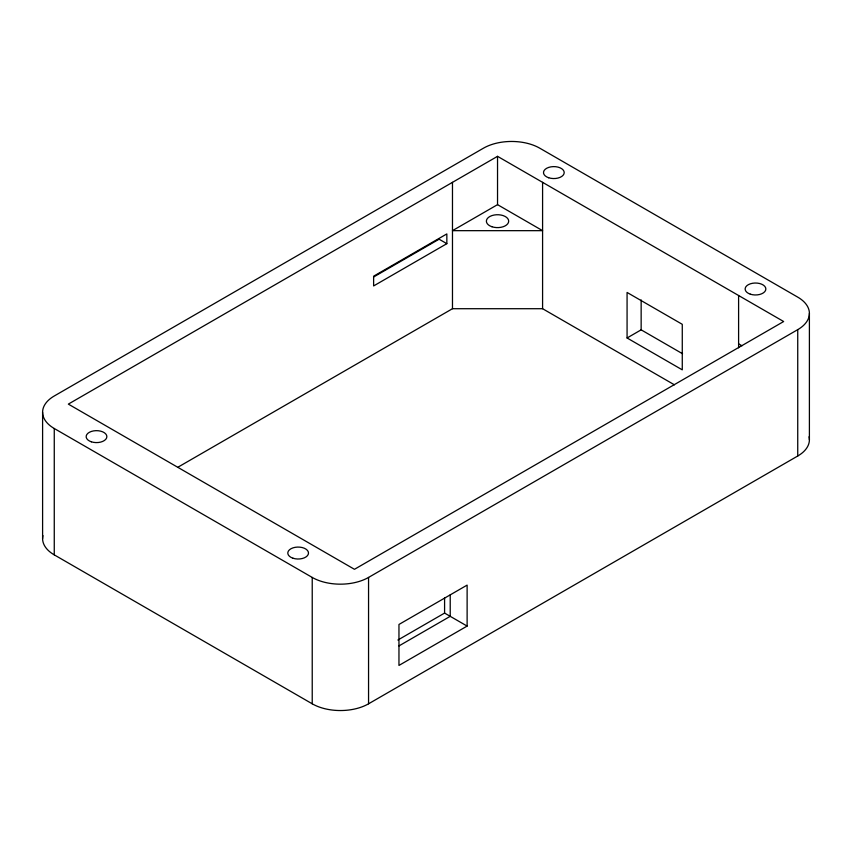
<?xml version="1.0" encoding="UTF-8"?>
<svg xmlns="http://www.w3.org/2000/svg" width="852" height="852" viewBox="0 0 852 852"><rect width="100%" height="100%" fill="white"/><g stroke="black" fill="none" stroke-linecap="round" stroke-linejoin="round"><path stroke-width="1.28" d="M497.536 156.331L68.341 404.114L354.464 569.306L783.659 321.523L497.536 156.331L497.536 204.65L452.476 230.668L542.586 230.668L497.536 204.65M373.879 276.847L439.099 239.199L446.842 243.672L446.842 233.917L373.623 276.186L373.623 285.942L446.842 243.672M178.196 467.056L452.476 308.712L542.586 308.712L674.411 384.816M627.072 337.978L682.271 369.843L682.271 324.314L627.072 292.449L627.072 337.978L641.151 329.841L682.558 353.75M54.262 428.503L312.226 577.432A39.831 22.993 0 0 0 368.554 577.432L797.738 329.649A39.831 22.993 0 0 0 797.738 297.135L539.774 148.195A39.831 22.993 0 0 0 483.446 148.195L54.262 395.988A39.831 22.993 0 0 0 54.262 428.503L54.262 554.865L312.226 703.805A39.831 22.993 0 0 0 368.554 703.805L797.738 456.012A39.831 22.993 0 0 0 809.059 436.757M397.884 640.033L444.584 613.078L467.12 626.082L467.12 585.111L398.96 624.463L398.96 665.433L467.12 626.082M398.96 645.923L450.218 616.326L450.218 594.866M738.599 343.825L741.975 345.774M809.4 313.387L809.4 439.76M797.738 329.649L797.738 456.012M738.599 295.506L738.599 347.797M641.151 299.925L641.151 329.841M542.586 182.339L542.586 308.712M452.476 182.339L452.476 308.712M444.584 597.923L444.584 613.078M368.554 577.432L368.554 703.805M312.226 577.432L312.226 703.805M42.6 412.24L42.6 538.613M54.262 554.865A39.831 22.993 0 0 1 42.941 535.61M91.334 441.805A10.352 5.975 0 0 0 106.862 436.629A10.352 5.975 0 0 0 91.334 431.453A10.352 5.975 0 0 0 91.334 441.805M292.971 558.22A10.352 5.975 0 0 0 308.499 553.044A10.352 5.975 0 0 0 292.971 547.868A10.352 5.975 0 0 0 292.971 558.22M750.314 294.174A10.352 5.975 0 0 0 765.852 288.998A10.352 5.975 0 0 0 750.314 283.822A10.352 5.975 0 0 0 750.314 294.174M548.677 177.759A10.352 5.975 0 0 0 564.205 172.583A10.352 5.975 0 0 0 548.677 167.407A10.352 5.975 0 0 0 548.677 177.759M491.955 226.749A11.151 6.443 0 0 0 508.687 221.169A11.151 6.443 0 0 0 491.955 215.588A11.151 6.443 0 0 0 491.955 226.749"/></g></svg>
